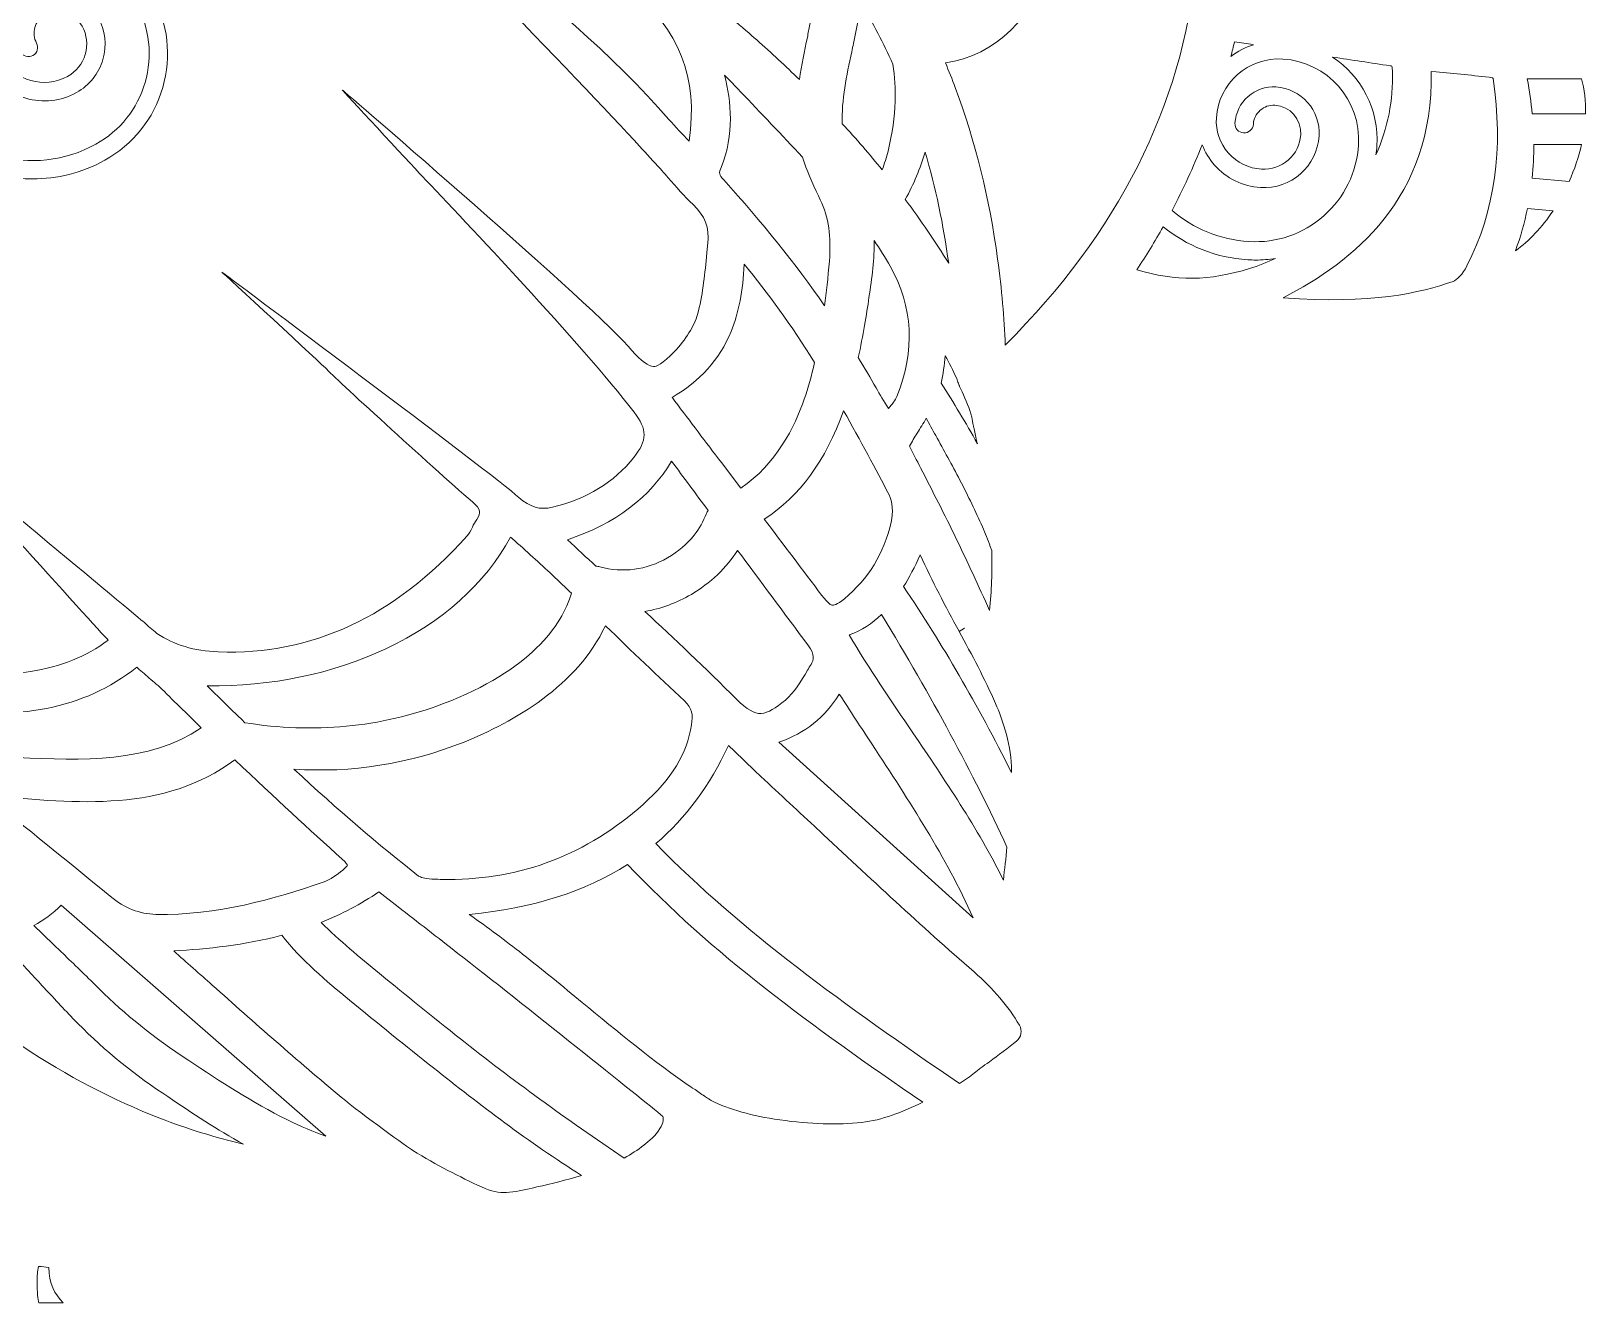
# Model space of a CAD drawing. Header units: millimetres. Extents: x -1647 to 2455, y -685 to 37.
# Drawn here: x -27.2 to 227.1, y -589.6 to -381.8 of the extents above; entities that cross this region are included whole.
import ezdxf

# ---------------------------------------------------------------- set-up
doc = ezdxf.new("R2010")
doc.units = ezdxf.units.MM
doc.header["$MEASUREMENT"] = 0
doc.layers.add('Layer 4', color=7, linetype='Continuous')

msp = doc.modelspace()

# ---------------------------------------------------------------- linework, layer by layer
at = {"layer": 'Layer 4', "lineweight": 0}
for points, knots in [([(-6.61, -480.19), (-7.36, -479.55), (-8.04, -478.97), (-8.7, -478.37), (-9.35, -477.79), (-43.06, -449.84), (-43.06, -449.84), (-43.06, -449.84), (-16.4, -479.34), (-14.56, -481.3), (-18.2, -483.99), (-22.27, -485.63), (-27.28, -486.42), (-34.62, -487.58), (-41.67, -486.19), (-49.13, -484.72), (-49.13, -484.72), (-49.31, -485.66), (-49.31, -485.66), (-49.31, -485.66), (-49.31, -485.66), (-49.31, -485.66), (-49.31, -485.66), (-49.17, -484.71), (-49.17, -484.71), (-50.98, -484.36), (-52.86, -483.99), (-54.73, -483.66), (-62.9, -482.23), (-69.55, -478.26), (-75.65, -471.15), (-78.85, -467.42), (-84.06, -461.8), (-88.83, -456.74), (-87.79, -456.88), (-86.73, -456.95), (-85.66, -456.95), (-85.27, -456.95), (-84.87, -456.94), (-84.48, -456.92), (-79.17, -456.67), (-74.28, -454.37), (-70.7, -450.44), (-67.12, -446.5), (-65.29, -441.42), (-65.54, -436.11), (-65.61, -434.71), (-65.86, -433.34), (-66.26, -432.03), (-62.29, -434.7), (-57.56, -436.21), (-52.62, -436.21), (-50.76, -436.21), (-48.88, -436), (-47, -435.55), (-41.83, -434.33), (-37.44, -431.18), (-34.64, -426.66), (-31.85, -422.14), (-30.98, -416.8), (-32.2, -411.63), (-32.88, -408.72), (-34.32, -406.12), (-36.35, -404.04), (-33.38, -405.27), (-30.17, -405.91), (-26.93, -405.91), (-22.93, -405.91), (-18.88, -404.93), (-15.13, -402.86), (-10.48, -400.29), (-7.11, -396.07), (-5.64, -390.96), (-4.16, -385.86), (-4.77, -380.48), (-7.34, -375.83), (-8.28, -374.11), (-9.51, -372.62), (-10.95, -371.37), (-9.44, -371.66), (-7.91, -371.81), (-6.38, -371.81), (-1.21, -371.81), (3.99, -370.18), (8.41, -366.83), (17.15, -360.19), (18.85, -347.68), (12.21, -338.95), (11.13, -337.52), (9.85, -336.33), (8.45, -335.38), (14.31, -334.83), (19.99, -332.2), (24.25, -327.52), (27.84, -323.6), (29.68, -318.51), (29.44, -313.21), (29.22, -308.44), (27.35, -304.02), (24.14, -300.57), (35.05, -302.82), (48.02, -305.83), (62.75, -310.31), (66.4, -314.53), (69.44, -319.38), (71.56, -324.36), (72.78, -327.2), (73.74, -330.16), (74.41, -333.16), (74.71, -334.45), (74.96, -335.87), (75.17, -337.46), (67.17, -333.63), (44.62, -326.56), (44.62, -326.56), (44.62, -326.56), (54.27, -332.75), (59.35, -335.52), (64.22, -338.17), (72.35, -342.59), (78.49, -346.3), (81.25, -349.75), (85.86, -356.47), (86.69, -363.62), (87.18, -367.89), (85.49, -372.33), (82.26, -375.4), (75.38, -369.73), (67.39, -363.33), (64.31, -360.87), (63.49, -360.21), (62.9, -359.74), (62.82, -359.67), (58.54, -356.06), (33.37, -340.61), (33.37, -340.61), (33.37, -340.61), (65.45, -370.63), (70.8, -374.96), (78.86, -381.47), (81.93, -389.34), (80.45, -399.73), (79.34, -398.55), (78.19, -397.41), (77.13, -396.19), (58.8, -375.14), (28.96, -355.53), (28.96, -355.53), (28.96, -355.53), (60.59, -387.79), (71.43, -399.58), (72.61, -400.86), (73.79, -402.14), (74.97, -403.42), (75.65, -404.16), (76.34, -404.94), (77, -405.71), (78.29, -407.19), (79.62, -408.72), (81.11, -410.1), (83.01, -411.88), (83.77, -413.9), (83.5, -416.46), (83.42, -417.2), (83.34, -417.94), (83.27, -418.7), (82.96, -421.84), (82.64, -425.09), (81.81, -428.05), (81.26, -429.98), (79.91, -432.15), (78, -434.15), (76.06, -436.19), (75.08, -436.61), (74.6, -436.58), (73.91, -436.56), (72.53, -435.73), (71.07, -433.95), (65.6, -427.26), (23.72, -391.38), (23.72, -391.38), (23.72, -391.38), (34.66, -403.23), (36.8, -405.47), (43.84, -412.88), (62.54, -432.55), (71.45, -444.04), (73.62, -446.85), (73.61, -448.64), (71.4, -451.42), (68.16, -455.5), (63.68, -458.24), (58.08, -459.57), (56.04, -460.05), (54.4, -459.57), (52.6, -457.97), (48.18, -454.02), (4.05, -421.17), (4.05, -421.17), (4.05, -421.17), (20.72, -436.47), (21.23, -437.08), (21.92, -437.92), (38.21, -452.81), (44.99, -458.68), (46.47, -459.97), (46.37, -460.46), (45.7, -461.55), (45.42, -461.98), (45.2, -462.42), (44.99, -462.84), (44.71, -463.4), (44.44, -463.93), (44.13, -464.27), (32.13, -477.54), (18.83, -483.74), (3.44, -483.21), (-0.48, -483.07), (-3.76, -482.08), (-6.61, -480.19)], [0, 0, 0, 0, 1, 1, 1, 2, 2, 2, 3, 3, 3, 4, 4, 4, 5, 5, 5, 6, 6, 6, 7, 7, 7, 8, 8, 8, 9, 9, 9, 10, 10, 10, 11, 11, 11, 12, 12, 12, 13, 13, 13, 14, 14, 14, 15, 15, 15, 16, 16, 16, 17, 17, 17, 18, 18, 18, 19, 19, 19, 20, 20, 20, 21, 21, 21, 22, 22, 22, 23, 23, 23, 24, 24, 24, 25, 25, 25, 26, 26, 26, 27, 27, 27, 28, 28, 28, 29, 29, 29, 30, 30, 30, 31, 31, 31, 32, 32, 32, 33, 33, 33, 34, 34, 34, 35, 35, 35, 36, 36, 36, 37, 37, 37, 38, 38, 38, 39, 39, 39, 40, 40, 40, 41, 41, 41, 42, 42, 42, 43, 43, 43, 44, 44, 44, 45, 45, 45, 46, 46, 46, 47, 47, 47, 48, 48, 48, 49, 49, 49, 50, 50, 50, 51, 51, 51, 52, 52, 52, 53, 53, 53, 54, 54, 54, 55, 55, 55, 56, 56, 56, 57, 57, 57, 58, 58, 58, 59, 59, 59, 60, 60, 60, 61, 61, 61, 62, 62, 62, 63, 63, 63, 64, 64, 64, 65, 65, 65, 66, 66, 66, 67, 67, 67, 68, 68, 68, 69, 69, 69, 70, 70, 70, 71, 71, 71, 72, 72, 72, 73, 73, 73, 73]), ([(132.13, -433.06), (131.97, -428.63), (131.56, -424.01), (130.89, -419.02), (129.55, -409.1), (127.22, -399.67), (123.95, -390.98), (123.45, -389.64), (122.91, -388.29), (122.35, -386.94), (130.46, -385.82), (137.31, -379.16), (138.56, -371.06), (145.37, -370.69), (152.07, -367.34), (157.06, -361.76), (161.13, -357.21), (163.71, -351.39), (164.62, -344.86), (164.76, -353.58), (164.35, -362.35), (163.41, -371.11), (160.93, -394.23), (150.69, -414.52), (132.13, -433.06)], [0, 0, 0, 0, 1, 1, 1, 2, 2, 2, 3, 3, 3, 4, 4, 4, 5, 5, 5, 6, 6, 6, 7, 7, 7, 8, 8, 8, 8]), ([(93.76, -363.94), (93.61, -361.56), (93.1, -359.13), (92.25, -356.69), (95.3, -359.57), (98.19, -362.71), (100.87, -366.06), (102.07, -370.66), (101.28, -375.41), (100.2, -380.69), (100.06, -381.38), (99.91, -382.08), (99.77, -382.78), (99.29, -385.03), (98.81, -387.34), (98.47, -389.67), (96.24, -387.51), (93.9, -385.33), (91.49, -383.2), (90.44, -382.27), (89.09, -381.1), (87.46, -379.73), (91.86, -375.59), (94.14, -369.9), (93.76, -363.94)], [0, 0, 0, 0, 1, 1, 1, 2, 2, 2, 3, 3, 3, 4, 4, 4, 5, 5, 5, 6, 6, 6, 7, 7, 7, 8, 8, 8, 8]), ([(-45.03, -393.07), (-41.9, -389.89), (-38.91, -386.6), (-36.06, -383.21), (-35.82, -384.7), (-35.32, -386.15), (-34.57, -387.51), (-33.16, -390.06), (-30.84, -391.91), (-28.04, -392.72), (-25.24, -393.53), (-22.29, -393.2), (-19.74, -391.79), (-17.62, -390.62), (-16.09, -388.7), (-15.42, -386.38), (-14.75, -384.06), (-15.03, -381.62), (-16.19, -379.51), (-18.2, -375.88), (-22.79, -374.56), (-26.42, -376.56), (-27.9, -377.38), (-28.97, -378.72), (-29.44, -380.34), (-29.91, -381.97), (-29.72, -383.67), (-28.9, -385.15), (-28.5, -385.88), (-27.59, -386.14), (-26.86, -385.74), (-26.14, -385.34), (-25.87, -384.43), (-26.27, -383.7), (-26.7, -382.92), (-26.8, -382.03), (-26.56, -381.17), (-26.31, -380.32), (-25.75, -379.62), (-24.97, -379.19), (-23.91, -378.6), (-22.69, -378.47), (-21.53, -378.8), (-20.37, -379.14), (-19.41, -379.9), (-18.82, -380.96), (-18.04, -382.37), (-17.86, -384), (-18.31, -385.55), (-18.75, -387.1), (-19.78, -388.38), (-21.19, -389.16), (-25.01, -391.27), (-29.83, -389.88), (-31.94, -386.06), (-33.05, -384.06), (-33.45, -381.81), (-33.11, -379.59), (-31.09, -377.04), (-29.15, -374.43), (-27.28, -371.77), (-24.34, -370.35), (-21.03, -370.06), (-17.87, -370.97), (-14.48, -371.95), (-11.67, -374.19), (-9.96, -377.28), (-7.78, -381.23), (-7.27, -385.79), (-8.52, -390.13), (-9.77, -394.46), (-12.63, -398.05), (-16.58, -400.24), (-21.61, -403.01), (-27.41, -403.66), (-32.93, -402.07), (-37.97, -400.62), (-42.21, -397.44), (-45.03, -393.07)], [0, 0, 0, 0, 1, 1, 1, 2, 2, 2, 3, 3, 3, 4, 4, 4, 5, 5, 5, 6, 6, 6, 7, 7, 7, 8, 8, 8, 9, 9, 9, 10, 10, 10, 11, 11, 11, 12, 12, 12, 13, 13, 13, 14, 14, 14, 15, 15, 15, 16, 16, 16, 17, 17, 17, 18, 18, 18, 19, 19, 19, 20, 20, 20, 21, 21, 21, 22, 22, 22, 23, 23, 23, 24, 24, 24, 25, 25, 25, 26, 26, 26, 26]), ([(105.49, -396.89), (105.32, -393.02), (106.19, -389.01), (107.03, -385.14), (107.13, -384.67), (107.23, -384.22), (107.33, -383.76), (107.78, -381.65), (108.23, -379.45), (108.57, -377.19), (110.48, -380.41), (112.21, -383.74), (113.75, -387.13), (114.05, -389.19), (114.17, -391.26), (114.12, -393.28), (114.05, -395.75), (113.67, -398.39), (112.96, -401.37), (112.71, -402.42), (112.39, -403.43), (112, -404.42), (109.95, -401.89), (107.76, -399.36), (105.49, -396.89)], [0, 0, 0, 0, 1, 1, 1, 2, 2, 2, 3, 3, 3, 4, 4, 4, 5, 5, 5, 6, 6, 6, 7, 7, 7, 8, 8, 8, 8]), ([(169.62, -383.49), (170.65, -383.65), (171.68, -383.81), (172.7, -383.97), (171.4, -384.41), (170.16, -385.05), (169.04, -385.88), (169.24, -385.08), (169.43, -384.29), (169.62, -383.49)], [0, 0, 0, 0, 1, 1, 1, 2, 2, 2, 3, 3, 3, 3]), ([(164.35, -400.32), (164.81, -401.52), (165.48, -402.65), (166.36, -403.64), (168.29, -405.83), (170.96, -407.14), (173.87, -407.32), (178.84, -407.62), (183.14, -403.84), (183.45, -398.86), (183.71, -394.72), (180.55, -391.14), (176.4, -390.88), (174.72, -390.78), (173.09, -391.33), (171.83, -392.45), (170.56, -393.57), (169.81, -395.11), (169.7, -396.8), (169.65, -397.62), (170.28, -398.34), (171.11, -398.39), (171.93, -398.43), (172.64, -397.81), (172.7, -396.98), (172.75, -396.1), (173.15, -395.29), (173.81, -394.7), (174.48, -394.11), (175.33, -393.82), (176.22, -393.88), (178.71, -394.03), (180.61, -396.19), (180.45, -398.68), (180.35, -400.29), (179.63, -401.76), (178.42, -402.82), (177.22, -403.89), (175.67, -404.43), (174.06, -404.32), (171.95, -404.19), (170.01, -403.24), (168.61, -401.66), (167.21, -400.07), (166.52, -398.04), (166.65, -395.93), (167, -390.27), (171.9, -385.96), (177.54, -386.32), (184.81, -386.77), (190.36, -393.06), (189.9, -400.33), (189.62, -404.83), (187.61, -408.96), (184.22, -411.94), (180.84, -414.93), (176.5, -416.42), (171.99, -416.14), (167.29, -415.84), (162.92, -414.06), (159.4, -411.05), (161.23, -407.57), (162.88, -404), (164.35, -400.32)], [0, 0, 0, 0, 1, 1, 1, 2, 2, 2, 3, 3, 3, 4, 4, 4, 5, 5, 5, 6, 6, 6, 7, 7, 7, 8, 8, 8, 9, 9, 9, 10, 10, 10, 11, 11, 11, 12, 12, 12, 13, 13, 13, 14, 14, 14, 15, 15, 15, 16, 16, 16, 17, 17, 17, 18, 18, 18, 19, 19, 19, 20, 20, 20, 21, 21, 21, 21]), ([(185.67, -386), (188.8, -386.48), (191.9, -386.95), (195.05, -387.41), (195.21, -387.43), (195.31, -387.46), (195.37, -387.47), (195.41, -387.69), (195.43, -388.18), (195.44, -388.37), (195.62, -392.97), (194.68, -397.64), (192.75, -402), (192.81, -401.51), (192.87, -401.02), (192.9, -400.52), (193.27, -394.53), (190.34, -389.1), (185.67, -386)], [0, 0, 0, 0, 1, 1, 1, 2, 2, 2, 3, 3, 3, 4, 4, 4, 5, 5, 5, 6, 6, 6, 6]), ([(86.24, -388.94), (87.1, -389.84), (87.96, -390.73), (88.81, -391.63), (92.15, -395.12), (95.59, -398.73), (98.98, -402.35), (99.65, -404.56), (100.59, -406.56), (101.59, -408.68), (101.59, -408.68), (101.89, -409.31), (101.89, -409.31), (103.24, -412.18), (103.7, -415.37), (103.37, -419.34), (103.13, -422.07), (102.88, -424.45), (102.6, -426.65), (97.81, -419.76), (92.39, -413), (86.1, -406.07), (85.29, -405.18), (85.29, -404.96), (85.67, -404.02), (87.88, -398.61), (87.31, -393.3), (86.24, -388.94)], [0, 0, 0, 0, 1, 1, 1, 2, 2, 2, 3, 3, 3, 4, 4, 4, 5, 5, 5, 6, 6, 6, 7, 7, 7, 8, 8, 8, 9, 9, 9, 9]), ([(207.63, -420.14), (206.97, -421.45), (205.95, -422.45), (205.35, -422.66), (199.98, -424.53), (192.03, -426.45), (177.59, -425.32), (189.01, -419.42), (202.14, -409.2), (201.8, -388.34), (201.8, -388.34), (202.59, -388.42), (202.59, -388.42), (205.62, -388.7), (208.75, -388.99), (211.81, -389.37), (211.84, -389.41), (211.88, -389.45), (211.91, -389.49), (213.62, -401.02), (212.22, -411.05), (207.63, -420.14)], [0, 0, 0, 0, 1, 1, 1, 2, 2, 2, 3, 3, 3, 4, 4, 4, 5, 5, 5, 6, 6, 6, 7, 7, 7, 7]), ([(227.02, -395.27), (227.02, -395.27), (218.31, -395.27), (218.31, -395.27), (218.13, -393.38), (217.85, -391.47), (217.48, -389.57), (217.48, -389.57), (226.34, -389.57), (226.34, -389.57), (226.85, -391.24), (227.08, -393.18), (227.02, -395.27)], [0, 0, 0, 0, 1, 1, 1, 2, 2, 2, 3, 3, 3, 4, 4, 4, 4]), ([(115.79, -409.27), (117.16, -406.79), (118.25, -404.19), (119.04, -401.53), (120.74, -407.32), (122.02, -413.4), (122.88, -419.69), (120.69, -416.15), (118.32, -412.66), (115.79, -409.27)], [0, 0, 0, 0, 1, 1, 1, 2, 2, 2, 3, 3, 3, 3]), ([(224.34, -406.33), (224.34, -406.33), (218.3, -405.77), (218.3, -405.77), (218.48, -403.98), (218.57, -402.14), (218.56, -400.27), (218.56, -400.27), (226.36, -400.27), (226.36, -400.27), (225.9, -402.31), (225.23, -404.34), (224.34, -406.33)], [0, 0, 0, 0, 1, 1, 1, 2, 2, 2, 3, 3, 3, 4, 4, 4, 4]), ([(215.57, -417.67), (216.38, -415.39), (217.04, -413.06), (217.52, -410.72), (217.52, -410.72), (221.71, -411.11), (221.71, -411.11), (219.91, -413.81), (217.8, -416.06), (215.57, -417.67)], [0, 0, 0, 0, 1, 1, 1, 2, 2, 2, 3, 3, 3, 3]), ([(153.64, -420.77), (155.17, -418.47), (156.6, -416.12), (157.95, -413.72), (161.76, -416.82), (166.54, -418.8), (171.8, -419.13), (172.23, -419.16), (172.65, -419.17), (173.07, -419.17), (174.17, -419.17), (175.25, -419.08), (176.32, -418.9), (174.95, -419.55), (173.54, -420.11), (172.09, -420.55), (165.47, -422.6), (160.03, -422.68), (153.64, -420.77)], [0, 0, 0, 0, 1, 1, 1, 2, 2, 2, 3, 3, 3, 4, 4, 4, 5, 5, 5, 6, 6, 6, 6]), ([(113.05, -443.44), (112.29, -442.22), (111.62, -441.15), (111, -440.05), (110.11, -438.46), (109.14, -436.8), (108.1, -435.11), (108.88, -431.54), (109.45, -428.01), (109.85, -425.31), (110.35, -422.02), (110.75, -418.97), (110.69, -415.97), (111.66, -417.37), (112.54, -418.78), (113.33, -420.18), (117.05, -426.79), (117.42, -433.95), (114.41, -441.45), (114.17, -442.07), (113.66, -442.72), (113.05, -443.44)], [0, 0, 0, 0, 1, 1, 1, 2, 2, 2, 3, 3, 3, 4, 4, 4, 5, 5, 5, 6, 6, 6, 7, 7, 7, 7]), ([(78.1, -442.21), (77.94, -442.02), (77.79, -441.81), (77.64, -441.61), (82.23, -438.98), (85.39, -435.46), (87.29, -430.85), (88.56, -427.75), (89.26, -424.21), (89.42, -419.84), (93.34, -424.54), (97.13, -429.81), (100.96, -435.91), (100.46, -438.07), (99.9, -440.03), (99.27, -441.88), (97.72, -446.41), (94.68, -452.52), (88.89, -456.47), (88.89, -456.47), (85.71, -452.27), (85.71, -452.27), (83.17, -448.92), (80.63, -445.57), (78.1, -442.21)], [0, 0, 0, 0, 1, 1, 1, 2, 2, 2, 3, 3, 3, 4, 4, 4, 5, 5, 5, 6, 6, 6, 7, 7, 7, 8, 8, 8, 8]), ([(121.63, -439.31), (121.99, -437.83), (122.19, -436.31), (122.32, -434.84), (122.97, -435.97), (123.6, -437.2), (124.19, -438.53), (124.22, -438.67), (124.26, -438.82), (124.32, -438.96), (124.42, -439.19), (124.51, -439.43), (124.6, -439.66), (124.62, -439.72), (124.64, -439.77), (124.66, -439.81), (124.79, -440.11), (124.93, -440.4), (125.06, -440.69), (125.71, -442.09), (126.33, -443.41), (126.65, -444.84), (126.74, -445.26), (126.83, -445.72), (126.92, -446.3), (126.94, -446.38), (126.95, -446.46), (126.98, -446.53), (127.16, -447.19), (127.32, -447.9), (127.44, -448.69), (127.47, -448.86), (127.52, -449.02), (127.59, -449.18), (125.68, -445.77), (123.69, -442.46), (121.63, -439.31)], [0, 0, 0, 0, 1, 1, 1, 2, 2, 2, 3, 3, 3, 4, 4, 4, 5, 5, 5, 6, 6, 6, 7, 7, 7, 8, 8, 8, 9, 9, 9, 10, 10, 10, 11, 11, 11, 12, 12, 12, 12]), ([(105.68, -443.79), (108.48, -448.69), (111, -453.44), (113.13, -457.53), (113.69, -458.61), (113.83, -460.45), (113.47, -462.01), (112.31, -467.09), (109.74, -471.3), (105.83, -474.52), (104.57, -475.55), (104.04, -475.61), (103.87, -475.6), (103.7, -475.58), (103.18, -475.38), (102.14, -473.99), (99.02, -469.85), (95.86, -465.66), (92.71, -461.51), (98.51, -457.8), (102.77, -451.97), (105.68, -443.79)], [0, 0, 0, 0, 1, 1, 1, 2, 2, 2, 3, 3, 3, 4, 4, 4, 5, 5, 5, 6, 6, 6, 7, 7, 7, 7]), ([(128.4, -462.77), (128.86, -463.82), (129.28, -464.93), (129.69, -466.01), (129.69, -466.01), (129.94, -466.66), (129.94, -466.66), (130.01, -470.04), (129.89, -473.32), (129.58, -476.45), (127.74, -472.41), (125.99, -468.57), (124.13, -464.74), (122.21, -460.77), (120.22, -456.89), (118.29, -453.13), (117.66, -451.92), (117.05, -450.73), (116.46, -449.57), (116.88, -448.84), (117.32, -448.14), (117.75, -447.45), (118.23, -446.66), (118.73, -445.85), (119.21, -445.03), (119.72, -445.97), (120.24, -446.91), (120.76, -447.84), (122.07, -450.22), (123.43, -452.67), (124.71, -455.12), (126.1, -457.79), (127.31, -460.29), (128.4, -462.77)], [0, 0, 0, 0, 1, 1, 1, 2, 2, 2, 3, 3, 3, 4, 4, 4, 5, 5, 5, 6, 6, 6, 7, 7, 7, 8, 8, 8, 9, 9, 9, 10, 10, 10, 11, 11, 11, 11]), ([(60.57, -464.9), (60.56, -464.89), (60.55, -464.88), (60.54, -464.87), (68.33, -462.31), (74.17, -457.9), (77.56, -452.02), (79.55, -454.7), (81.54, -457.39), (83.53, -460.08), (83.45, -460.25), (83.38, -460.42), (83.3, -460.59), (82.71, -461.86), (82.16, -463.06), (81.29, -464.13), (80.11, -465.58), (78.63, -466.83), (76.89, -467.84), (73.49, -469.82), (69.56, -470.34), (65.82, -469.31), (65.62, -469.25), (65.41, -469.22), (65.2, -469.21), (63.66, -467.78), (62.11, -466.34), (60.57, -464.9)], [0, 0, 0, 0, 1, 1, 1, 2, 2, 2, 3, 3, 3, 4, 4, 4, 5, 5, 5, 6, 6, 6, 7, 7, 7, 8, 8, 8, 9, 9, 9, 9]), ([(30.86, -482.7), (40.07, -478.36), (47.1, -472.07), (51.25, -464.46), (51.53, -464.71), (51.8, -464.96), (52.08, -465.2), (52.08, -465.2), (52.38, -465.47), (52.38, -465.47), (52.38, -465.47), (52.38, -465.47), (52.38, -465.47), (54.64, -467.49), (56.78, -469.41), (58.9, -471.42), (59.66, -472.14), (60.42, -472.86), (61.19, -473.59), (59.61, -478.91), (54.62, -486.18), (40.13, -491.71), (30.09, -495.54), (18.91, -496.6), (7.79, -494.78), (7.79, -494.78), (7.64, -494.63), (7.64, -494.63), (7.4, -494.33), (7.13, -494.07), (6.84, -493.86), (5.15, -492.22), (3.43, -490.53), (1.62, -488.74), (12.1, -488.88), (22.16, -486.8), (30.86, -482.7)], [0, 0, 0, 0, 1, 1, 1, 2, 2, 2, 3, 3, 3, 4, 4, 4, 5, 5, 5, 6, 6, 6, 7, 7, 7, 8, 8, 8, 9, 9, 9, 10, 10, 10, 11, 11, 11, 12, 12, 12, 12]), ([(73.21, -476.62), (75.83, -476.15), (78.42, -475.2), (80.8, -473.82), (83.87, -472.03), (86.61, -469.41), (88.37, -466.62), (91.92, -471.42), (95.95, -476.86), (99.95, -482.2), (101.06, -483.68), (100.81, -484.54), (100.38, -485.26), (100.19, -485.57), (100, -485.89), (99.8, -486.22), (98.72, -488.04), (97.6, -489.92), (96.18, -491.08), (92.91, -493.73), (91.57, -494.31), (88.2, -490.95), (83.16, -485.9), (77.9, -480.97), (73.21, -476.62)], [0, 0, 0, 0, 1, 1, 1, 2, 2, 2, 3, 3, 3, 4, 4, 4, 5, 5, 5, 6, 6, 6, 7, 7, 7, 8, 8, 8, 8]), ([(133.15, -502.73), (133.15, -502.79), (133.15, -502.84), (133.15, -502.9), (127.59, -491.84), (121.8, -481.88), (115.52, -472.55), (116.43, -471.08), (117.32, -469.36), (118.23, -467.34), (119.26, -469.53), (120.25, -471.61), (121.3, -473.68), (122.36, -475.75), (123.48, -477.82), (124.57, -479.82), (124.57, -479.82), (125.45, -479.34), (125.45, -479.34), (125.45, -479.34), (124.59, -479.86), (124.59, -479.86), (126.66, -483.68), (128.8, -487.63), (130.54, -491.64), (131.76, -494.45), (133.21, -498.66), (133.15, -502.73)], [0, 0, 0, 0, 1, 1, 1, 2, 2, 2, 3, 3, 3, 4, 4, 4, 5, 5, 5, 6, 6, 6, 7, 7, 7, 8, 8, 8, 9, 9, 9, 9]), ([(117.01, -496.44), (113.5, -491.28), (109.88, -485.95), (106.61, -480.45), (108.63, -479.67), (110.35, -478.59), (111.91, -477.11), (120.11, -490.59), (126.83, -503.04), (132.41, -515.1), (132.23, -516.93), (132.03, -518.74), (131.83, -520.5), (127.57, -511.97), (122.22, -504.09), (117.01, -496.44)], [0, 0, 0, 0, 1, 1, 1, 2, 2, 2, 3, 3, 3, 4, 4, 4, 5, 5, 5, 5]), ([(15.8, -502.36), (25.15, -503.04), (34.72, -501.53), (43.63, -497.94), (51.76, -494.67), (62.18, -488.75), (66.74, -478.93), (66.74, -478.93), (66.8, -478.98), (66.8, -478.98), (70.99, -483.02), (75.33, -487.2), (79.69, -491.23), (80.98, -492.42), (81.08, -493.53), (80.83, -495.16), (80.1, -499.84), (77.58, -503.96), (72.91, -508.14), (63.78, -516.29), (53.09, -520.41), (41.08, -520.41), (40.18, -520.41), (39.26, -520.38), (38.34, -520.34), (37.16, -520.28), (36.47, -520.04), (36.21, -519.84), (36.21, -519.84), (36.21, -519.84), (36.21, -519.84), (29.71, -514.77), (23.01, -509.03), (15.8, -502.36)], [0, 0, 0, 0, 1, 1, 1, 2, 2, 2, 3, 3, 3, 4, 4, 4, 5, 5, 5, 6, 6, 6, 7, 7, 7, 8, 8, 8, 9, 9, 9, 10, 10, 10, 11, 11, 11, 11]), ([(-42.19, -500.32), (-42.25, -500.33), (-42.31, -500.33), (-42.38, -500.33), (-42.38, -500.33), (-42.51, -500.22), (-42.51, -500.22), (-46.95, -496.65), (-51.38, -493.07), (-55.81, -489.49), (-51.59, -490.55), (-47.55, -491.53), (-43.42, -492.23), (-29.29, -494.64), (-18.61, -492.57), (-9.88, -485.71), (-9.83, -485.75), (-9.77, -485.8), (-9.72, -485.85), (-9.38, -486.14), (-9.04, -486.44), (-8.68, -486.77), (-7.95, -487.41), (-7.2, -488.08), (-6.4, -488.7), (-6.4, -488.7), (-6.17, -488.92), (-6.17, -488.92), (-4.06, -491), (-1.69, -493.32), (0.67, -495.61), (-7.98, -501.45), (-18.83, -500.95), (-29.34, -500.48), (-32.21, -500.35), (-35.15, -500.21), (-38.04, -500.21), (-39.4, -500.21), (-40.76, -500.24), (-42.09, -500.32), (-42.1, -500.32), (-42.11, -500.32), (-42.11, -500.32), (-42.11, -500.32), (-42.11, -500.32), (-42.11, -500.32), (-42.14, -500.32), (-42.17, -500.32), (-42.19, -500.32)], [0, 0, 0, 0, 1, 1, 1, 2, 2, 2, 3, 3, 3, 4, 4, 4, 5, 5, 5, 6, 6, 6, 7, 7, 7, 8, 8, 8, 9, 9, 9, 10, 10, 10, 11, 11, 11, 12, 12, 12, 13, 13, 13, 14, 14, 14, 15, 15, 15, 16, 16, 16, 16]), ([(105, -490.1), (106.76, -492.86), (108.55, -495.59), (110.31, -498.26), (116.52, -507.72), (122.43, -516.72), (126.86, -526.67), (126.86, -526.67), (95.12, -497.96), (95.12, -497.96), (99.43, -496.47), (102.62, -493.93), (105, -490.1)], [0, 0, 0, 0, 1, 1, 1, 2, 2, 2, 3, 3, 3, 4, 4, 4, 4]), ([(-34.64, -506.58), (-34.27, -506.61), (-33.91, -506.65), (-33.54, -506.69), (-19.7, -508.03), (-5.39, -509.43), (6.14, -500.85), (6.15, -500.85), (6.16, -500.85), (6.17, -500.86), (12.92, -507.25), (18.23, -512.21), (23.72, -517.1), (24.38, -517.68), (24.53, -518), (24.56, -518.07), (24.52, -518.16), (24.36, -518.42), (23.79, -518.89), (22.92, -519.59), (21.77, -520.45), (20.61, -520.85), (12.65, -523.58), (3.18, -526.33), (-6.74, -526.11), (-9.44, -526.05), (-11.82, -525.11), (-14.22, -523.15), (-14.22, -523.15), (-14.22, -523.15), (-14.22, -523.15), (-21.03, -517.57), (-28, -511.93), (-34.64, -506.58)], [0, 0, 0, 0, 1, 1, 1, 2, 2, 2, 3, 3, 3, 4, 4, 4, 5, 5, 5, 6, 6, 6, 7, 7, 7, 8, 8, 8, 9, 9, 9, 10, 10, 10, 11, 11, 11, 11]), ([(134.45, -544.23), (134.95, -545.08), (134.76, -546.17), (133.99, -546.81), (132.67, -547.92), (130.94, -549.17), (129.55, -550.19), (128.53, -550.93), (127.65, -551.57), (127.12, -552.01), (126.39, -552.62), (125.57, -553.2), (124.64, -553.77), (105.92, -540.95), (89.23, -529.09), (74.98, -514.54), (79.92, -510.34), (83.82, -505.06), (86.86, -498.49), (86.86, -498.49), (86.89, -498.52), (86.89, -498.52), (88.58, -500.16), (90.32, -501.85), (92.17, -503.56), (95.29, -506.44), (98.45, -509.4), (101.51, -512.25), (101.51, -512.25), (101.64, -512.37), (101.64, -512.37), (109.86, -520.06), (118.37, -528), (127.03, -535.52), (130.2, -538.28), (132.62, -541.12), (134.45, -544.23)], [0, 0, 0, 0, 1, 1, 1, 2, 2, 2, 3, 3, 3, 4, 4, 4, 5, 5, 5, 6, 6, 6, 7, 7, 7, 8, 8, 8, 9, 9, 9, 10, 10, 10, 11, 11, 11, 12, 12, 12, 12]), ([(108.66, -560.11), (104.72, -560.55), (100.21, -560.41), (95.28, -559.7), (90.66, -559.04), (87.08, -558.03), (84.03, -556.53), (83.86, -556.42), (83.7, -556.31), (83.53, -556.2), (83.53, -556.2), (83.45, -556.15), (83.45, -556.15), (83.24, -556.01), (83.03, -555.88), (82.82, -555.74), (82.79, -555.72), (82.75, -555.7), (82.71, -555.68), (82.22, -555.29), (81.54, -554.8), (80.96, -554.49), (80.94, -554.48), (80.93, -554.47), (80.91, -554.46), (74.71, -550.2), (68.74, -545.27), (62.97, -540.51), (59.79, -537.89), (56.51, -535.18), (53.21, -532.6), (50.38, -530.38), (47.52, -528.3), (44.49, -526.11), (54.93, -525.09), (63.43, -522.41), (70.38, -517.95), (84.25, -532.64), (100.48, -544.33), (118.66, -556.83), (115.23, -558.44), (112.03, -559.74), (108.66, -560.11)], [0, 0, 0, 0, 1, 1, 1, 2, 2, 2, 3, 3, 3, 4, 4, 4, 5, 5, 5, 6, 6, 6, 7, 7, 7, 8, 8, 8, 9, 9, 9, 10, 10, 10, 11, 11, 11, 12, 12, 12, 13, 13, 13, 14, 14, 14, 14]), ([(76.21, -559.82), (76.15, -560.21), (75.98, -560.61), (75.67, -561.12), (75, -562.22), (73.9, -563.15), (73.02, -563.84), (72.02, -564.62), (70.97, -565.31), (69.82, -565.94), (60.43, -559.63), (51.42, -553.08), (43.04, -546.45), (38.53, -542.89), (34, -539.2), (30.11, -536.02), (30.11, -536.02), (29.8, -535.76), (29.8, -535.76), (26.57, -533.13), (23.25, -530.41), (20.26, -527.42), (23.65, -526.07), (26.76, -524.43), (29.7, -522.44), (29.7, -522.44), (32.87, -524.9), (32.87, -524.9), (36.03, -527.35), (39.33, -529.91), (42.63, -532.48), (53.05, -540.59), (72.68, -556.25), (76.13, -559.12), (76.18, -559.4), (76.23, -559.7), (76.21, -559.82)], [0, 0, 0, 0, 1, 1, 1, 2, 2, 2, 3, 3, 3, 4, 4, 4, 5, 5, 5, 6, 6, 6, 7, 7, 7, 8, 8, 8, 9, 9, 9, 10, 10, 10, 11, 11, 11, 12, 12, 12, 12]), ([(14.64, -559.65), (9.07, -556.87), (3.77, -553.39), (-1.36, -550.01), (-7.16, -546.2), (-11.8, -542.48), (-15.99, -538.32), (-17.86, -536.45), (-19.8, -534.59), (-21.67, -532.8), (-21.67, -532.8), (-23.3, -531.23), (-23.3, -531.23), (-23.68, -530.86), (-24.07, -530.48), (-24.46, -530.1), (-25.2, -529.38), (-25.95, -528.64), (-26.72, -527.92), (-25.08, -527.04), (-23.59, -525.95), (-22.22, -524.61), (-22.22, -524.61), (21.04, -562.35), (21.04, -562.35), (19.06, -561.69), (16.98, -560.81), (14.64, -559.65)], [0, 0, 0, 0, 1, 1, 1, 2, 2, 2, 3, 3, 3, 4, 4, 4, 5, 5, 5, 6, 6, 6, 7, 7, 7, 8, 8, 8, 9, 9, 9, 9]), ([(-6.11, -559.42), (-21.52, -553.45), (-36.04, -543.78), (-49.29, -530.67), (-49.29, -530.67), (-49.25, -530.67), (-49.25, -530.67), (-45.47, -530.7), (-41.56, -530.74), (-37.62, -530.6), (-35.8, -530.53), (-34.08, -530.33), (-32.48, -529.99), (-31.3, -531.44), (-30, -532.81), (-28.73, -534.14), (-28.25, -534.65), (-27.78, -535.14), (-27.31, -535.64), (-26.76, -536.24), (-26.21, -536.83), (-25.66, -537.43), (-23.92, -539.3), (-22.13, -541.24), (-20.33, -543.11), (-15.94, -547.65), (-11.13, -551.66), (-5.63, -555.36), (-5.63, -555.36), (-4.81, -555.9), (-4.81, -555.9), (-0.83, -558.58), (3.26, -561.32), (7.55, -563.66), (2.98, -562.59), (-1.59, -561.18), (-6.11, -559.42)], [0, 0, 0, 0, 1, 1, 1, 2, 2, 2, 3, 3, 3, 4, 4, 4, 5, 5, 5, 6, 6, 6, 7, 7, 7, 8, 8, 8, 9, 9, 9, 10, 10, 10, 11, 11, 11, 12, 12, 12, 12]), ([(55.55, -570.66), (55.3, -570.72), (55.04, -570.78), (54.79, -570.84), (53.39, -571.16), (51.94, -571.5), (50.57, -571.58), (49.34, -571.66), (48.08, -571.38), (46.51, -570.66), (42.89, -569.02), (39.2, -567.07), (35.24, -564.7), (34.62, -564.29), (26.97, -558.83), (23.55, -555.99), (16.39, -550.04), (9.31, -543.76), (2.46, -537.67), (0.39, -535.84), (-1.73, -533.96), (-3.85, -532.08), (1.61, -531.76), (7.75, -531.14), (13.83, -529.53), (17.12, -533.65), (21.09, -537.02), (24.89, -540.12), (29.54, -543.91), (34.08, -547.61), (38.62, -551.2), (46.14, -557.15), (54.25, -563.36), (62.82, -568.78), (60.37, -569.53), (57.9, -570.13), (55.55, -570.66)], [0, 0, 0, 0, 1, 1, 1, 2, 2, 2, 3, 3, 3, 4, 4, 4, 5, 5, 5, 6, 6, 6, 7, 7, 7, 8, 8, 8, 9, 9, 9, 10, 10, 10, 11, 11, 11, 12, 12, 12, 12]), ([(-26.19, -586.02), (-26.19, -586.02), (-26.19, -586.01), (-26.19, -586.01), (-26.19, -585.25), (-26.1, -584.45), (-25.94, -583.64), (-25.39, -583.7), (-24.83, -583.76), (-24.25, -583.83), (-24.29, -586.42), (-23.26, -588.24), (-21.94, -589.58), (-23.22, -589.6), (-24.57, -589.61), (-25.89, -589.6), (-26.03, -589.05), (-26.21, -587.97), (-26.19, -586.02)], [0, 0, 0, 0, 1, 1, 1, 2, 2, 2, 3, 3, 3, 4, 4, 4, 5, 5, 5, 6, 6, 6, 6])]:
    msp.add_open_spline(points, degree=3, knots=knots, dxfattribs=at)

doc.saveas('drawing.dxf')
